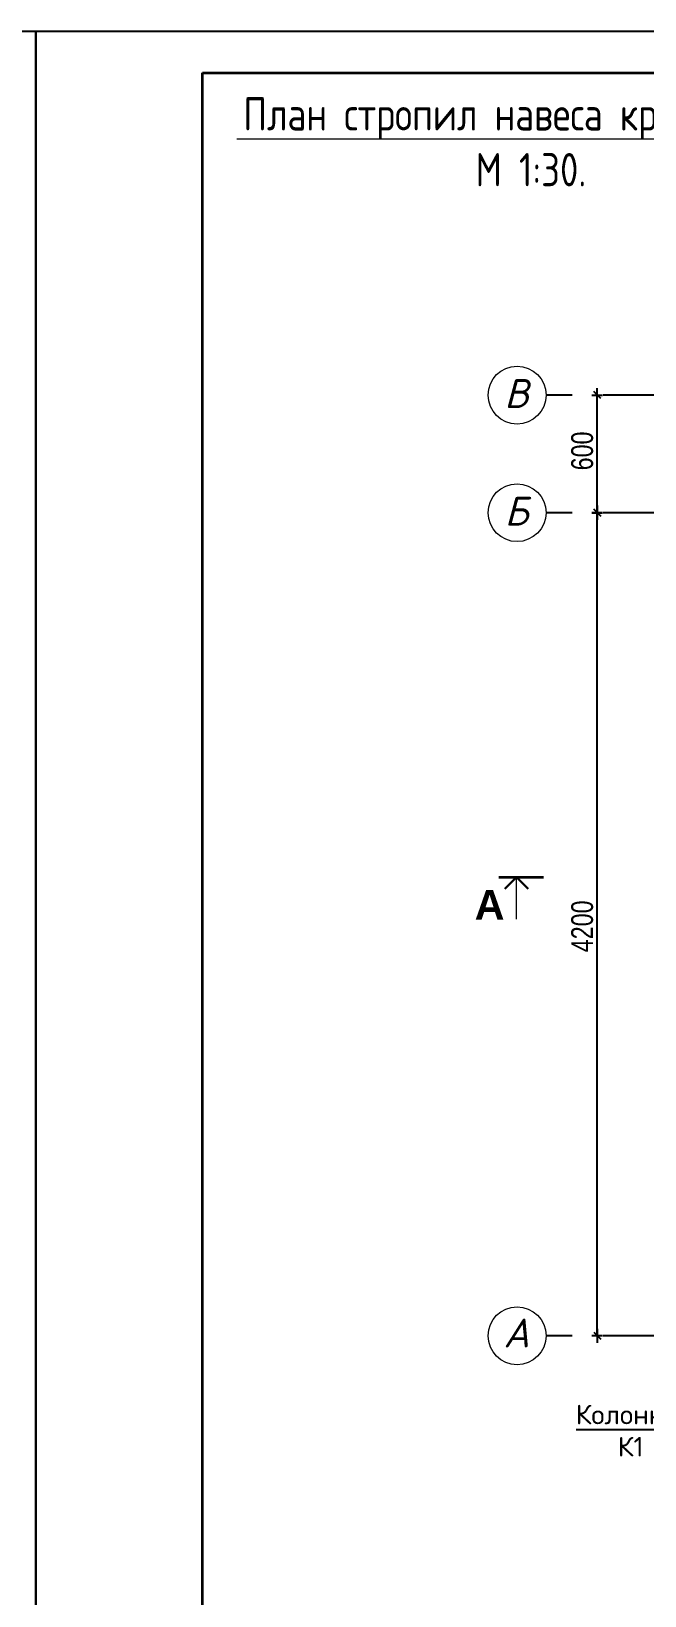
# Model space of a CAD drawing. Extents: x -12289450 to -10763036, y -7834513 to -6150123.
# Drawn here: x -10973043 to -10969917, y -7680244 to -7672261 of the extents above; entities that cross this region are included whole.
import ezdxf

# ---------------------------------------------------------------- set-up
doc = ezdxf.new("R2010")
doc.units = 0
doc.header["$LTSCALE"] = 25
doc.header["$PDMODE"] = 35
doc.linetypes.add('CENTER', pattern=[50.8, 31.75, -6.35, 6.35, -6.35])
doc.layers.get('DefPoints').update_dxf_attribs({"color": 10, "lineweight": 30})
for name, color, linetype in [('001-ПЕРЕГОРОДКИ', 5, 'Continuous'), ('005-РАЗМЕРЫ', 252, 'Continuous'), ('014-ОСИ', 251, 'CENTER'), ('Annotation - Text', 7, 'Continuous'), ('ArchiCAD', 7, 'Continuous'), ('EEE', 7, 'Continuous'), ('Новое', 51, 'Continuous'), ('Примечания', 7, 'Continuous')]:
    doc.layers.add(name, color=color, linetype=linetype)
doc.layers.add('СТЕНЫ', color=5, linetype='Continuous', lineweight=40)
doc.styles.add('gismo', font='isocpeui.ttf')
doc.styles.add('GOST 2.304', font='cs_gost2304.shx')
doc.styles.get("Standard").update_dxf_attribs({"font": 'arial.ttf'})
doc.styles.add('TXT0', font='txt', dxfattribs={"width": 0.8})
doc.styles.add('СГЕНЕРИР_СТИЛЬ_1', font='arialbd.ttf')
doc.dimstyles.new('Копия РАЗМЕРЫ22', dxfattribs={"dimscale": 30, "dimtxt": 3.7, "dimasz": 0.06, "dimexe": 0, "dimexo": 0, "dimgap": 0.7, "dimtad": 1, "dimdec": 0, "dimzin": 0, "dimdsep": 46, "dimtxsty": 'TXT0', "dimblk1": 'A8MITTA', "dimblk2": 'A8MITTA', "dimsah": 1, "dimcen": 0.2, "dimse1": 1, "dimse2": 1, "dimadec": 0, "dimazin": 0, "dimtp": 6, "dimtm": 6, "dimtfac": 1, "dimtdec": 0, "dimtofl": 0, "dimtmove": 0, "dimatfit": 3, "dimldrblk": 'A8MITTA', "dimfxl": 0, "dimtolj": 1, "dimtzin": 0, "dimarcsym": 0})

# ---------------------------------------------------------------- blocks, each defined once
blk = doc.blocks.new('A8MITTA', base_point=(3180, 3140))
for p, q in [((3170, 3130), (3190, 3150)), ((3180, 3155), (3180, 3125)), ((3160, 3140), (3200, 3140))]:
    blk.add_line(p, q)
blk = doc.blocks.new('*D909')
at = {"layer": '005-РАЗМЕРЫ', "color": 0, "lineweight": -2, "transparency": 16777216}
blk.add_line((-10970158.5, -7678915.8), (-10970158.5, -7674719.4), dxfattribs=at)
at = {"layer": 'DefPoints', "color": 0, "transparency": 16777216}
for p in [(-10970158.5, -7674717.6), (-10970091, -7674717.6), (-10970107.6, -7678917.6)]:
    blk.add_point(p, dxfattribs=at)
at = {"layer": '005-РАЗМЕРЫ', "color": 0, "lineweight": -2, "transparency": 16777216, "xscale": 1.8, "yscale": 1.8, "zscale": 1.8}
for p, rotation in [((-10970158.5, -7674717.6), 90), ((-10970158.5, -7678917.6), 270)]:
    blk.add_blockref('A8MITTA', p, dxfattribs=dict(at, rotation=rotation))
at = {"layer": '005-РАЗМЕРЫ', "color": 0, "transparency": 16777216, "insert": (-10970235, -7676828.4), "char_height": 111, "attachment_point": 5, "rotation": 90, "style": 'TXT0'}
blk.add_mtext('\\A1;4200', dxfattribs=at)
blk = doc.blocks.new('*D910')
at = {"layer": '005-РАЗМЕРЫ', "color": 0, "lineweight": -2, "transparency": 16777216}
blk.add_line((-10970158.5, -7674715.8), (-10970158.5, -7674119.4), dxfattribs=at)
at = {"layer": 'DefPoints', "color": 0, "transparency": 16777216}
for p in [(-10970344.7, -7674117.6), (-10970158.5, -7674117.6), (-10970344.7, -7674717.6)]:
    blk.add_point(p, dxfattribs=at)
at = {"layer": '005-РАЗМЕРЫ', "color": 0, "lineweight": -2, "transparency": 16777216, "xscale": 1.8, "yscale": 1.8, "zscale": 1.8}
for p, rotation in [((-10970158.5, -7674117.6), 90), ((-10970158.5, -7674717.6), 270)]:
    blk.add_blockref('A8MITTA', p, dxfattribs=dict(at, rotation=rotation))
at = {"layer": '005-РАЗМЕРЫ', "color": 0, "transparency": 16777216, "insert": (-10970235, -7674402.6), "char_height": 111, "attachment_point": 5, "rotation": 90, "style": 'TXT0'}
blk.add_mtext('\\A1;600', dxfattribs=at)

msp = doc.modelspace()

# ---------------------------------------------------------------- linework, layer by layer
at = {"lineweight": 25, "ltscale": 20}
msp.add_line((-10969665.5, -7679397.9), (-10970265.2, -7679397.9), dxfattribs=at)
at = {"layer": '001-ПЕРЕГОРОДКИ', "lineweight": 35, "ltscale": 100}
msp.add_lwpolyline([(-10970660.4, -7676578), (-10970432.5, -7676578)], dxfattribs=at)
at = {"layer": '001-ПЕРЕГОРОДКИ', "lineweight": 18, "ltscale": 100}
msp.add_lwpolyline([(-10970569.6, -7676791), (-10970569.6, -7676578)], dxfattribs=at)
at = {"layer": '014-ОСИ'}
for points in [[(-10966793.9, -7674117.6), (-10970419.7, -7674117.6)], [(-10966793.9, -7674717.6), (-10970419.7, -7674717.6)], [(-10966793.9, -7678917.6), (-10970419.7, -7678917.6)]]:
    msp.add_lwpolyline(points, dxfattribs=at)
at = {"layer": 'Annotation - Text', "color": 0, "lineweight": 20}
for centre in [(-10970567.3, -7674117.6), (-10970567.3, -7674717.6), (-10970567.3, -7678917.6)]:
    msp.add_circle(centre, 147.6, dxfattribs=at)
at = {"layer": 'ArchiCAD', "color": 7, "linetype": 'Continuous', "lineweight": 35}
msp.add_lwpolyline([(-10972171.1, -7672473.4), (-10955411.9, -7672473.4), (-10955411.9, -7684650.4), (-10972171.1, -7684650.4)], close=True, dxfattribs=at)
msp.add_lwpolyline([(-10972171.1, -7672473.4), (-10955411.9, -7672473.4), (-10955411.9, -7684650.4), (-10972171.1, -7684650.4)], close=True, dxfattribs=at)
at = {"layer": 'EEE', "lineweight": 15}
msp.add_line((-10971995, -7672810.2), (-10968542, -7672810.2), dxfattribs=at)
at = {"layer": 'Новое', "color": 7, "linetype": 'Continuous'}
for points in [[(-11004519.6, -7672261.3), (-10973019.7, -7672261.3), (-10973019.7, -7694536.2), (-11004519.6, -7694536.2)], [(-11004519.6, -7672261.3), (-10973019.7, -7672261.3), (-10973019.7, -7694536.2), (-11004519.6, -7694536.2)], [(-10973019.7, -7672261.3), (-10955199.8, -7672261.3), (-10955199.8, -7684862.5), (-10973019.7, -7684862.5)], [(-10973019.7, -7672261.3), (-10955199.8, -7672261.3), (-10955199.8, -7684862.5), (-10973019.7, -7684862.5)]]:
    msp.add_lwpolyline(points, close=True, dxfattribs=at)
at = {"layer": 'СТЕНЫ', "color": 5, "lineweight": 30}
for points in [[(-10970569.6, -7676578), (-10970628.8, -7676637.2)], [(-10970569.6, -7676578), (-10970510.4, -7676637.2)]]:
    msp.add_lwpolyline(points, dxfattribs=at)

# ---------------------------------------------------------------- texts
at = {"layer": 'Annotation - Text', "color": 0, "lineweight": 25, "style": 'GOST 2.304'}
for s, height, p in [('План стропил навеса крыльца.', 169.714, (-10971962.9, -7672767.6)), ('М 1:30.', 169.71, (-10970779.1, -7673052.3))]:
    msp.add_text(s, height=height, dxfattribs=at).set_placement(p)
at = {"layer": 'Annotation - Text', "color": 0, "lineweight": 25, "char_height": 147.6, "attachment_point": 2, "style": 'gismo'}
for s, insert in [('В', (-10970570.6, -7674035.8)), ('Б', (-10970570.6, -7674635.8)), ('A', (-10970570.6, -7678829.6))]:
    msp.add_mtext(s, dxfattribs=dict(at, insert=insert))
at = {"layer": 'Annotation - Text', "color": 7, "linetype": 'Continuous', "lineweight": 0, "insert": (-10970707.3, -7676793.5), "char_height": 150, "attachment_point": 8, "style": 'СГЕНЕРИР_СТИЛЬ_1'}
msp.add_mtext('А', dxfattribs=at)
at = {"layer": 'Примечания', "color": 7, "char_height": 100, "attachment_point": 4}
for s, insert in [('\\A1;{\\Fsimplex|c204;Колонна}', (-10970268.3, -7679319.4)), ('\\A1;{\\Fsimplex|c204;К1\\Ftxt|c204; }', (-10970054.1, -7679483.3))]:
    msp.add_mtext(s, dxfattribs=dict(at, insert=insert))

# ---------------------------------------------------------------- dimensions: what is measured, and where the dimension line sits
at = {"layer": '005-РАЗМЕРЫ', "color": 251}
for base, p1, p2, picture, middle in [((-10970158.5, -7674117.6), (-10970344.7, -7674717.6), (-10970344.7, -7674117.6), '*D910', (-10970158.5, -7674402.6)), ((-10970158.5, -7674717.6), (-10970107.6, -7678917.6), (-10970091, -7674717.6), '*D909', (-10970158.5, -7676828.4))]:
    dim = msp.add_linear_dim(base=base, p1=p1, p2=p2, angle=90, dimstyle='Копия РАЗМЕРЫ22', dxfattribs=at)
    dim.commit()
    dim.dimension.update_dxf_attribs({"geometry": picture, "text_midpoint": middle, "dimtype": 160})

doc.saveas('drawing.dxf')
